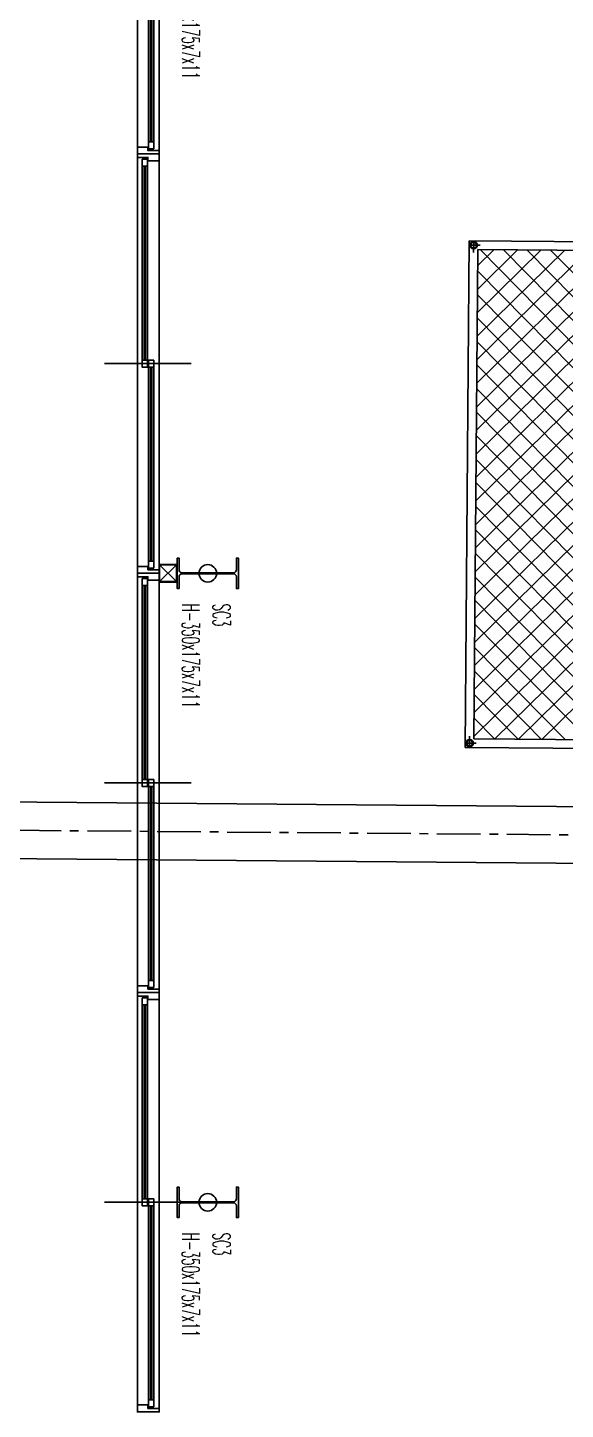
# Model space of a CAD drawing. Header units: millimetres. Extents: x 10462777 to 22643323, y 453826 to 1389191.
# Drawn here: x 11225126 to 11228202, y 599763 to 607672 of the extents above; entities that cross this region are included whole.
import ezdxf
from ezdxf.enums import TextEntityAlignment as Align

# ---------------------------------------------------------------- set-up
doc = ezdxf.new("R2010")
doc.units = ezdxf.units.MM
doc.header["$LTSCALE"] = 200
doc.header["$MEASUREMENT"] = 0
doc.linetypes.add('CENTER', pattern=[2, 1.25, -0.25, 0.25, -0.25])
doc.layers.get('0').update_dxf_attribs({"linetype": 'CONTINUOUS'})
for name, color, linetype in [('1', 1, 'CENTER'), ('4', 4, 'CONTINUOUS'), ('COL', 2, 'CONTINUOUS'), ('panel', 4, 'CONTINUOUS'), ('PIPE', 4, 'CONTINUOUS'), ('win', 6, 'CONTINUOUS')]:
    doc.layers.add(name, color=color, linetype=linetype)
doc.layers.add('No_Print', color=153, linetype='CONTINUOUS', plot=False)
doc.styles.add('HYwulM', font='txt.shx ', dxfattribs={"bigfont": ' whgtxt.shx'})

# ---------------------------------------------------------------- blocks, each defined once
blk = doc.blocks.new('shot mc')
for p, q in [((13132229.5, -246608.6), (13132253.2, -243708.7)), ((13133953.2, -243722.7), (13132253.2, -243708.7)), ((13132279.9, -246559), (13132302.8, -243759.1)), ((13133902.8, -243772.2), (13132302.8, -243759.1)), ((13133879.8, -246572.1), (13132279.9, -246559)), ((13133929.4, -246622.6), (13132229.5, -246608.6)), ((13124469.5, -246878), (13133316.7, -246950.5)), ((13124466.9, -247202), (13133314.1, -247274.5))]:
    blk.add_line(p, q)
at = {"layer": '1'}
for p, q in [((13132278.2, -243708.9), (13132277.7, -243774.7)), ((13132253, -243733.7), (13132315.2, -243734.2)), ((13132254.5, -246608.8), (13132255, -246543.1)), ((13132229.7, -246583.6), (13132291.8, -246584.1)), ((13124468.2, -247040), (13134096.2, -247118.9))]:
    blk.add_line(p, q, dxfattribs=at)
at = {"layer": '4', "linetype": 'Continuous'}
for p, q in [((13133605.9, -243769.8), (13132292.2, -245062.2)), ((13133471.2, -243768.7), (13132293.3, -244927.5)), ((13133336.5, -243767.6), (13132294.4, -244792.8)), ((13133201.8, -243766.5), (13132295.5, -244658.1)), ((13133067.1, -243765.4), (13132296.6, -244523.4)), ((13132932.4, -243764.3), (13132297.7, -244388.7)), ((13132797.7, -243763.2), (13132298.8, -244254)), ((13132663, -243762.1), (13132299.9, -244119.3)), ((13132528.3, -243761), (13132301, -243984.6)), ((13132393.6, -243759.9), (13132302.1, -243849.9)), ((13133029.9, -244486.5), (13132314.4, -243759.2)), ((13133113.3, -244435.5), (13132449.1, -243760.3)), ((13133185.6, -244373.1), (13132583.8, -243761.4)), ((13133266, -244319), (13132718.5, -243762.5)), ((13133111.1, -244704.9), (13132301.8, -243882.2)), ((13133109, -244838.6), (13132300.7, -244016.9)), ((13133107.9, -244973.3), (13132299.6, -244151.6)), ((13133106.8, -245108), (13132298.5, -244286.3)), ((13133105.7, -245242.7), (13132297.4, -244421)), ((13133030, -244469.9), (13132291.1, -245196.9)), ((13133037.5, -244596.2), (13132289.9, -245331.6)), ((13133104.6, -245377.4), (13132296.3, -244555.7)), ((13133111.5, -244657), (13132288.8, -245466.3)), ((13133103.5, -245512.1), (13132295.2, -244690.4)), ((13133109.4, -244792.7), (13132287.7, -245601)), ((13133593.2, -246145.7), (13132294.1, -244825.1)), ((13133108.3, -244927.4), (13132286.6, -245735.7)), ((13133586.7, -246274.9), (13132293, -244959.8)), ((13133107.2, -245062.1), (13132285.5, -245870.4)), ((13133584.2, -246408.2), (13132291.9, -245094.5)), ((13133106.1, -245196.8), (13132284.4, -246005.1)), ((13133583.1, -246542.9), (13132290.8, -245229.2)), ((13133105, -245331.5), (13132283.3, -246139.8)), ((13133475, -246568.8), (13132289.7, -245363.9)), ((13133103.9, -245466.2), (13132282.2, -246274.5)), ((13133340.3, -246567.7), (13132288.6, -245498.6)), ((13133272.9, -245567.1), (13132280, -246543.9)), ((13133138.2, -245566), (13132281.1, -246409.2)), ((13133407.6, -245568.2), (13132399.5, -246560)), ((13133542.3, -245569.3), (13132534.2, -246561.1)), ((13133205.6, -246566.6), (13132287.5, -245633.3)), ((13133541.9, -245703.3), (13132668.9, -246562.2)), ((13133070.9, -246565.5), (13132286.4, -245768)), ((13132936.2, -246564.4), (13132285.3, -245902.7)), ((13132801.5, -246563.3), (13132284.2, -246037.4)), ((13132666.8, -246562.2), (13132283.1, -246172.1)), ((13132532.1, -246561.1), (13132282, -246306.8)), ((13132397.4, -246560), (13132280.9, -246441.5))]:
    blk.add_line(p, q, dxfattribs=at)
at = {"layer": '4'}
for centre, radius in [((13132278, -243733.9), 21.4), ((13132278, -243733.9), 17), ((13132254.7, -246583.8), 21.4), ((13132254.7, -246583.8), 17)]:
    blk.add_circle(centre, radius, dxfattribs=at)

msp = doc.modelspace()

# ---------------------------------------------------------------- linework, layer by layer
at = {"layer": 'COL'}
for points in [[(11226008.32522, 604551.88492, -0.4142135624), (11225992.32522, 604567.88492), (11225992.32522, 604635.88492), (11225981.32522, 604635.88492), (11225981.32522, 604460.88492), (11225992.32522, 604460.88492), (11225992.32522, 604528.88492, -0.4142135624), (11226008.32522, 604544.88492), (11226304.32522, 604544.88492, -0.4142135624), (11226320.32522, 604528.88492), (11226320.32522, 604460.88492), (11226331.32522, 604460.88492), (11226331.32522, 604635.88492), (11226320.32522, 604635.88492), (11226320.32522, 604567.88492, -0.4142135624), (11226304.32522, 604551.88492)], [(11226008.32522, 600951.88492, -0.4142135624), (11225992.32522, 600967.88492), (11225992.32522, 601035.88492), (11225981.32522, 601035.88492), (11225981.32522, 600860.88492), (11225992.32522, 600860.88492), (11225992.32522, 600928.88492, -0.4142135624), (11226008.32522, 600944.88492), (11226304.32522, 600944.88492, -0.4142135624), (11226320.32522, 600928.88492), (11226320.32522, 600860.88492), (11226331.32522, 600860.88492), (11226331.32522, 601035.88492), (11226320.32522, 601035.88492), (11226320.32522, 600967.88492, -0.4142135624), (11226304.32522, 600951.88492)]]:
    msp.add_lwpolyline(points, format="xyb", close=True, dxfattribs=at)
at = {"layer": 'No_Print'}
for centre in [(11226156.32522, 604548.38492), (11226156.32522, 600948.38492)]:
    msp.add_circle(centre, 50, dxfattribs=at)
at = {"layer": 'PIPE'}
for p, q in [((11225881.12522, 604500.68492), (11225976.52522, 604596.08492)), ((11225976.52522, 604500.68492), (11225881.12522, 604596.08492))]:
    msp.add_line(p, q, dxfattribs=at)
for points in [[(11225978.82522, 604498.38492), (11225978.82522, 604598.38492), (11225878.82522, 604598.38492), (11225878.82522, 604498.38492)], [(11225976.52522, 604500.68492), (11225976.52522, 604596.08492), (11225881.12522, 604596.08492), (11225881.12522, 604500.68492)]]:
    msp.add_lwpolyline(points, close=True, dxfattribs=at)
at = {"layer": 'win'}
for p, q in [((11225753.82522, 606948.38492), (11225753.82522, 609348.38492)), ((11225878.82522, 606948.38492), (11225878.82522, 609348.38492)), ((11225816.82522, 608128.38492), (11225816.82522, 606978.38492)), ((11225827.82522, 608128.38492), (11225827.82522, 607018.38492)), ((11225835.82522, 608128.38492), (11225835.82522, 607018.38492)), ((11225846.82522, 608128.38492), (11225846.82522, 607018.38492)), ((11225753.82522, 604548.38492), (11225753.82522, 606948.38492)), ((11225780.82522, 606878.38492), (11225780.82522, 605768.38492)), ((11225791.82522, 606878.38492), (11225791.82522, 605768.38492)), ((11225799.82522, 606878.38492), (11225799.82522, 605768.38492)), ((11225810.82522, 606878.38492), (11225810.82522, 605768.38492)), ((11225878.82522, 604548.38492), (11225878.82522, 606948.38492)), ((11226062.10189, 605748.38492), (11225565.15245, 605748.38492)), ((11225816.82522, 605728.38492), (11225816.82522, 604578.38492)), ((11225827.82522, 605728.38492), (11225827.82522, 604618.38492)), ((11225835.82522, 605728.38492), (11225835.82522, 604618.38492)), ((11225846.82522, 605728.38492), (11225846.82522, 604618.38492)), ((11225753.82522, 602148.38492), (11225753.82522, 604548.38492)), ((11225878.82522, 602148.38492), (11225878.82522, 604548.38492)), ((11225780.82522, 604478.38492), (11225780.82522, 603368.38492)), ((11225791.82522, 604478.38492), (11225791.82522, 603368.38492)), ((11225799.82522, 604478.38492), (11225799.82522, 603368.38492)), ((11225810.82522, 604478.38492), (11225810.82522, 603368.38492)), ((11226062.10189, 603348.38492), (11225565.15245, 603348.38492)), ((11225816.82522, 603328.38492), (11225816.82522, 602178.38492)), ((11225827.82522, 603328.38492), (11225827.82522, 602218.38492)), ((11225835.82522, 603328.38492), (11225835.82522, 602218.38492)), ((11225846.82522, 603328.38492), (11225846.82522, 602218.38492)), ((11225753.82522, 599748.38492), (11225753.82522, 602148.38492)), ((11225878.82522, 599748.38492), (11225878.82522, 602148.38492)), ((11225780.82522, 602078.38492), (11225780.82522, 600968.38492)), ((11225791.82522, 602078.38492), (11225791.82522, 600968.38492)), ((11225799.82522, 602078.38492), (11225799.82522, 600968.38492)), ((11225810.82522, 602078.38492), (11225810.82522, 600968.38492)), ((11226062.10189, 600948.38492), (11225565.15245, 600948.38492)), ((11225816.82522, 600928.38492), (11225816.82522, 599778.38492)), ((11225827.82522, 600928.38492), (11225827.82522, 599818.38492)), ((11225835.82522, 600928.38492), (11225835.82522, 599818.38492)), ((11225846.82522, 600928.38492), (11225846.82522, 599818.38492))]:
    msp.add_line(p, q, dxfattribs=at)
for points in [[(11225848.82522, 606948.38492), (11225753.82522, 606948.38492), (11225753.82522, 606988.38492), (11225813.82522, 606988.38492), (11225813.82522, 606968.38492), (11225878.82522, 606968.38492), (11225878.82522, 606948.38492), (11225848.82522, 606948.38492)], [(11225828.82522, 606948.38492), (11225878.82522, 606948.38492), (11225878.82522, 606908.38492), (11225813.82522, 606908.38492), (11225813.82522, 606928.38492), (11225753.82522, 606928.38492), (11225753.82522, 606948.38492), (11225828.82522, 606948.38492)], [(11225848.82522, 604548.38492), (11225753.82522, 604548.38492), (11225753.82522, 604588.38492), (11225813.82522, 604588.38492), (11225813.82522, 604568.38492), (11225878.82522, 604568.38492), (11225878.82522, 604548.38492), (11225848.82522, 604548.38492)], [(11225828.82522, 604548.38492), (11225878.82522, 604548.38492), (11225878.82522, 604508.38492), (11225813.82522, 604508.38492), (11225813.82522, 604528.38492), (11225753.82522, 604528.38492), (11225753.82522, 604548.38492), (11225828.82522, 604548.38492)], [(11225848.82522, 602148.38492), (11225753.82522, 602148.38492), (11225753.82522, 602188.38492), (11225813.82522, 602188.38492), (11225813.82522, 602168.38492), (11225878.82522, 602168.38492), (11225878.82522, 602148.38492), (11225848.82522, 602148.38492)], [(11225828.82522, 602148.38492), (11225878.82522, 602148.38492), (11225878.82522, 602108.38492), (11225813.82522, 602108.38492), (11225813.82522, 602128.38492), (11225753.82522, 602128.38492), (11225753.82522, 602148.38492), (11225828.82522, 602148.38492)], [(11225848.82522, 599748.38492), (11225753.82522, 599748.38492), (11225753.82522, 599788.38492), (11225813.82522, 599788.38492), (11225813.82522, 599768.38492), (11225878.82522, 599768.38492), (11225878.82522, 599748.38492), (11225848.82522, 599748.38492)]]:
    msp.add_lwpolyline(points, dxfattribs=at)
for points in [[(11225846.82522, 607018.38492), (11225846.82522, 606978.38492), (11225816.82522, 606978.38492), (11225816.82522, 607018.38492)], [(11225780.82522, 606918.38492), (11225780.82522, 606878.38492), (11225810.82522, 606878.38492), (11225810.82522, 606918.38492)], [(11225810.82522, 605768.38492), (11225810.82522, 605728.38492), (11225780.82522, 605728.38492), (11225780.82522, 605768.38492)], [(11225846.82522, 605768.38492), (11225846.82522, 605728.38492), (11225816.82522, 605728.38492), (11225816.82522, 605768.38492)], [(11225846.82522, 604618.38492), (11225846.82522, 604578.38492), (11225816.82522, 604578.38492), (11225816.82522, 604618.38492)], [(11225780.82522, 604518.38492), (11225780.82522, 604478.38492), (11225810.82522, 604478.38492), (11225810.82522, 604518.38492)], [(11225810.82522, 603368.38492), (11225810.82522, 603328.38492), (11225780.82522, 603328.38492), (11225780.82522, 603368.38492)], [(11225846.82522, 603368.38492), (11225846.82522, 603328.38492), (11225816.82522, 603328.38492), (11225816.82522, 603368.38492)], [(11225846.82522, 602218.38492), (11225846.82522, 602178.38492), (11225816.82522, 602178.38492), (11225816.82522, 602218.38492)], [(11225780.82522, 602118.38492), (11225780.82522, 602078.38492), (11225810.82522, 602078.38492), (11225810.82522, 602118.38492)], [(11225810.82522, 600968.38492), (11225810.82522, 600928.38492), (11225780.82522, 600928.38492), (11225780.82522, 600968.38492)], [(11225846.82522, 600968.38492), (11225846.82522, 600928.38492), (11225816.82522, 600928.38492), (11225816.82522, 600968.38492)], [(11225846.82522, 599818.38492), (11225846.82522, 599778.38492), (11225816.82522, 599778.38492), (11225816.82522, 599818.38492)]]:
    msp.add_lwpolyline(points, close=True, dxfattribs=at)

# ---------------------------------------------------------------- block references
at = {"layer": 'panel'}
msp.add_blockref('shot mc', (-1904600.65073, 850160.17441), dxfattribs=at)

# ---------------------------------------------------------------- texts
at = {"layer": 'No_Print', "style": 'HYwulM', "width": 0.5}
for s, p in [('H-350x175x7x11', (11226059.4244, 607974.55013)), ('H-350x175x7x11', (11226059.4244, 604374.55013)), ('SC3', (11226235.43451, 604374.55013)), ('H-350x175x7x11', (11226059.4244, 600774.55013)), ('SC3', (11226235.43451, 600774.55013))]:
    msp.add_text(s, height=100, rotation=270, dxfattribs=at).set_placement(p, align=Align.MIDDLE_LEFT)

doc.saveas('drawing.dxf')
